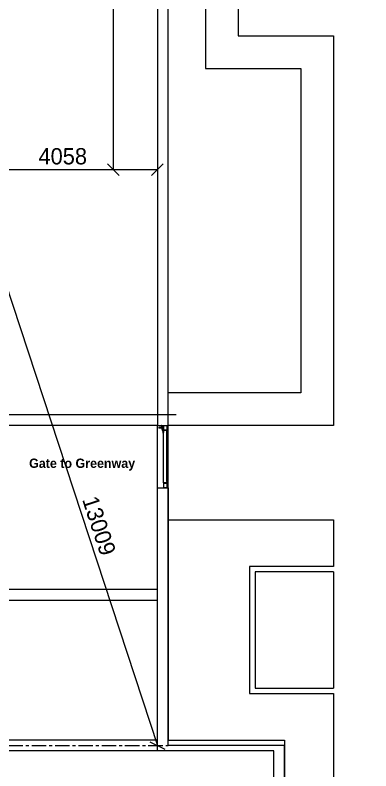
# Model space of a CAD drawing. Header units: metres. Extents: x 5205117 to 5948571, y 646915 to 1143748.
# Drawn here: x 5378159 to 5385789, y 828081 to 844301 of the extents above; entities that cross this region are included whole.
import ezdxf

# ---------------------------------------------------------------- set-up
doc = ezdxf.new("R2010")
doc.units = ezdxf.units.M
doc.header["$MEASUREMENT"] = 0
doc.header["$PDMODE"] = 35
doc.header["$PDSIZE"] = 10
for name, pattern in [('CENTER', [2, 1.25, -0.25, 0.25, -0.25]), ('DASHED', [0.75, 0.5, -0.25]), ('DOT2', [0.125, 0, -0.125])]:
    doc.linetypes.add(name, pattern=pattern)
doc.layers.get('0').update_dxf_attribs({"color": 1, "linetype": 'DASHED', "lineweight": 30})
for name, color, linetype, lineweight in [('A-Center line', 1, 'CENTER', 9), ('A-Door', 3, 'Continuous', 15), ('A-Elevation 1', 4, 'Continuous', 13), ('A-Elevation 2', 163, 'Continuous', 9), ('A-Elevation 3', 251, 'Continuous', 5), ('CAR', 251, 'Continuous', 0), ('PLOT', 7, 'Continuous', 5), ('road', 7, 'Continuous', 9), ('road ht', 8, 'Continuous', 5)]:
    doc.layers.add(name, color=color, linetype=linetype, lineweight=lineweight)
doc.styles.add('CENTURY GOTHIC', font='GOTHIC.TTF')
doc.styles.get("Standard").update_dxf_attribs({"font": 'GOTHIC.TTF'})
doc.dimstyles.get("Standard").update_dxf_attribs({"dimtxt": 2, "dimasz": 1, "dimexe": 0, "dimexo": 0, "dimgap": 0.1, "dimtad": 1, "dimdsep": 46, "dimtxsty": 'Standard', "dimblk": 'OBLIQUE', "dimcen": 0.1, "dimclrd": 256, "dimclre": 256, "dimclrt": 256, "dimadec": 0, "dimazin": 0, "dimtfac": 1, "dimtofl": 0, "dimtmove": 1, "dimatfit": 2, "dimldrblk": 'OPEN90', "dimfxl": 1, "dimtolj": 1, "dimtzin": 0, "dimlwd": -1, "dimlwe": -1, "dimarcsym": 0})

# ---------------------------------------------------------------- blocks, each defined once
blk = doc.blocks.new('door')
at = {"layer": 'A-Door'}
for p, q in [((-1989411, -986813), (-1989411, -986820)), ((-1989411, -986813), (-1989401, -986813)), ((-1989401, -986813), (-1989401, -986820)), ((-1989401, -986813), (-1989369, -986813)), ((-1989364, -986803), (-1989371, -986808)), ((-1989371, -986808), (-1989369, -986813)), ((-1989369, -986813), (-1989364, -986813)), ((-1989356, -986799), (-1989364, -986803)), ((-1989359, -986812), (-1989364, -986815)), ((-1989364, -986813), (-1989364, -986819)), ((-1989358, -986813), (-1989364, -986813)), ((-1989352, -986808), (-1989359, -986812)), ((-1989358, -986813), (-1989358, -986820)), ((-1989348, -986796), (-1989356, -986799)), ((-1989348, -986816), (-1989354, -986820)), ((-1989344, -986804), (-1989352, -986808)), ((-1989340, -986793), (-1989348, -986796)), ((-1989341, -986813), (-1989348, -986816)), ((-1989337, -986801), (-1989344, -986804)), ((-1989334, -986810), (-1989341, -986813)), ((-1989332, -986790), (-1989340, -986793)), ((-1989329, -986799), (-1989337, -986801)), ((-1989326, -986807), (-1989334, -986810)), ((-1989324, -986787), (-1989332, -986790)), ((-1989321, -986796), (-1989329, -986799)), ((-1989319, -986805), (-1989326, -986807)), ((-1989315, -986785), (-1989324, -986787)), ((-1989313, -986795), (-1989321, -986796)), ((-1989311, -986803), (-1989319, -986805)), ((-1989307, -986784), (-1989315, -986785)), ((-1989306, -986793), (-1989313, -986795)), ((-1989312, -986820), (-1989312, -986815)), ((-1989312, -986815), (-1989306, -986815)), ((-1989306, -986802), (-1989311, -986803)), ((-1989306, -986784), (-1989307, -986784)), ((-1989306, -986731), (-1989305, -986730)), ((-1989306, -986731), (-1989306, -986731)), ((-1989306, -986784), (-1989306, -986731)), ((-1989306, -986802), (-1989306, -986784)), ((-1989306, -986815), (-1989306, -986802)), ((-1989305, -986729), (-1989305, -986729)), ((-1989305, -986730), (-1989305, -986729)), ((-1989305, -986729), (-1989304, -986729)), ((-1989305, -986730), (-1989305, -986730)), ((-1989305, -986730), (-1989305, -986730)), ((-1989304, -986729), (-1989303, -986728)), ((-1989304, -986729), (-1989304, -986729)), ((-1989304, -986729), (-1989304, -986729)), ((-1989303, -986728), (-1989303, -986728)), ((-1989303, -986728), (-1989303, -986728)), ((-1989303, -986728), (-1989301, -986728)), ((-1989302, -986731), (-1989301, -986731)), ((-1989302, -986783), (-1989302, -986731)), ((-1989301, -986783), (-1989302, -986783)), ((-1989302, -986791), (-1989302, -986783)), ((-1989302, -986792), (-1989302, -986791)), ((-1989302, -986792), (-1989302, -986795)), ((-1989297, -986792), (-1989302, -986793)), ((-1989302, -986795), (-1989302, -986795)), ((-1989302, -986797), (-1989302, -986795)), ((-1989302, -986797), (-1989302, -986798)), ((-1989302, -986799), (-1989302, -986798)), ((-1989302, -986798), (-1989302, -986798)), ((-1989302, -986798), (-1989302, -986798)), ((-1989302, -986798), (-1989302, -986798)), ((-1989302, -986801), (-1989302, -986799)), ((-1989302, -986799), (-1989302, -986799)), ((-1989302, -986802), (-1989302, -986801)), ((-1989301, -986802), (-1989302, -986802)), ((-1989302, -986802), (-1989302, -986815)), ((-1989294, -986815), (-1989302, -986815)), ((-1989301, -986713), (-1989301, -986713)), ((-1989296, -986713), (-1989301, -986713)), ((-1989301, -986714), (-1989301, -986713)), ((-1989301, -986713), (-1989301, -986713)), ((-1989301, -986715), (-1989301, -986714)), ((-1989301, -986714), (-1989301, -986714)), ((-1989301, -986715), (-1989301, -986715)), ((-1989301, -986715), (-1989301, -986717)), ((-1989301, -986717), (-1989296, -986717)), ((-1989301, -986718), (-1989301, -986717)), ((-1989301, -986718), (-1989301, -986718)), ((-1989301, -986719), (-1989301, -986718)), ((-1989301, -986719), (-1989301, -986720)), ((-1989301, -986721), (-1989301, -986720)), ((-1989301, -986722), (-1989301, -986721)), ((-1989301, -986722), (-1989301, -986723)), ((-1989301, -986723), (-1989301, -986726)), ((-1989301, -986727), (-1989301, -986726)), ((-1989301, -986727), (-1989301, -986727)), ((-1989301, -986727), (-1989296, -986727)), ((-1989301, -986727), (-1989301, -986727)), ((-1989301, -986728), (-1989301, -986727)), ((-1989301, -986728), (-1989296, -986728)), ((-1989301, -986731), (-1989301, -986728)), ((-1989301, -986731), (-1989296, -986731)), ((-1989301, -986737), (-1989301, -986731)), ((-1989296, -986737), (-1989301, -986737)), ((-1989301, -986737), (-1989301, -986741)), ((-1989301, -986741), (-1989301, -986741)), ((-1989301, -986741), (-1989301, -986745)), ((-1989301, -986745), (-1989296, -986745)), ((-1989301, -986745), (-1989301, -986753)), ((-1989301, -986753), (-1989301, -986753)), ((-1989301, -986753), (-1989301, -986777)), ((-1989301, -986777), (-1989301, -986778)), ((-1989301, -986777), (-1989296, -986777)), ((-1989301, -986777), (-1989301, -986777)), ((-1989301, -986778), (-1989301, -986779)), ((-1989301, -986778), (-1989301, -986778)), ((-1989301, -986778), (-1989301, -986778)), ((-1989301, -986778), (-1989301, -986778)), ((-1989301, -986779), (-1989301, -986779)), ((-1989301, -986779), (-1989296, -986779)), ((-1989301, -986779), (-1989301, -986779)), ((-1989301, -986779), (-1989301, -986779)), ((-1989301, -986779), (-1989301, -986780)), ((-1989301, -986780), (-1989301, -986783)), ((-1989301, -986783), (-1989301, -986783)), ((-1989298, -986783), (-1989301, -986783)), ((-1989301, -986793), (-1989301, -986783)), ((-1989301, -986793), (-1989301, -986794)), ((-1989301, -986794), (-1989296, -986794)), ((-1989301, -986794), (-1989301, -986794)), ((-1989301, -986794), (-1989301, -986795)), ((-1989301, -986794), (-1989301, -986794)), ((-1989301, -986794), (-1989301, -986794)), ((-1989301, -986795), (-1989301, -986796)), ((-1989301, -986795), (-1989301, -986795)), ((-1989301, -986796), (-1989301, -986797)), ((-1989301, -986797), (-1989301, -986797)), ((-1989301, -986797), (-1989301, -986798)), ((-1989301, -986797), (-1989301, -986797)), ((-1989301, -986798), (-1989301, -986799)), ((-1989301, -986799), (-1989301, -986800)), ((-1989296, -986800), (-1989301, -986800)), ((-1989301, -986800), (-1989301, -986802)), ((-1989301, -986800), (-1989301, -986800)), ((-1989301, -986800), (-1989301, -986800)), ((-1989296, -986801), (-1989301, -986802)), ((-1989301, -986802), (-1989301, -986802)), ((-1989301, -986802), (-1989301, -986803)), ((-1989301, -986802), (-1989301, -986802)), ((-1989301, -986803), (-1989301, -986803)), ((-1989301, -986804), (-1989301, -986803)), ((-1989301, -986804), (-1989301, -986804)), ((-1989301, -986804), (-1989301, -986804)), ((-1989301, -986805), (-1989301, -986804)), ((-1989301, -986805), (-1989296, -986805)), ((-1989301, -986806), (-1989301, -986805)), ((-1989301, -986807), (-1989301, -986806)), ((-1989301, -986806), (-1989301, -986806)), ((-1989301, -986808), (-1989301, -986807)), ((-1989301, -986810), (-1989301, -986808)), ((-1989301, -986808), (-1989301, -986808)), ((-1989301, -986810), (-1989301, -986810)), ((-1989301, -986811), (-1989301, -986810)), ((-1989301, -986812), (-1989301, -986811)), ((-1989301, -986812), (-1989301, -986812)), ((-1989301, -986813), (-1989301, -986812)), ((-1989301, -986812), (-1989301, -986812)), ((-1989301, -986813), (-1989301, -986815)), ((-1989301, -986815), (-1989301, -986815)), ((-1989301, -986815), (-1989301, -986815)), ((-1989296, -986815), (-1989301, -986815)), ((-1989296, -986815), (-1989301, -986815)), ((-1989301, -986815), (-1989301, -986815)), ((-1989296, -986783), (-1989298, -986783)), ((-1989294, -986792), (-1989297, -986792)), ((-1989296, -986713), (-1989296, -986713)), ((-1989296, -986714), (-1989296, -986713)), ((-1989296, -986713), (-1989296, -986713)), ((-1989296, -986714), (-1989296, -986714)), ((-1989296, -986714), (-1989296, -986715)), ((-1989296, -986715), (-1989296, -986715)), ((-1989296, -986715), (-1989296, -986717)), ((-1989296, -986726), (-1989296, -986717)), ((-1989296, -986727), (-1989296, -986726)), ((-1989296, -986727), (-1989296, -986727)), ((-1989296, -986727), (-1989296, -986727)), ((-1989296, -986728), (-1989296, -986727)), ((-1989296, -986728), (-1989293, -986728)), ((-1989296, -986731), (-1989296, -986728)), ((-1989296, -986731), (-1989294, -986731)), ((-1989296, -986737), (-1989296, -986731)), ((-1989296, -986737), (-1989296, -986745)), ((-1989296, -986777), (-1989296, -986745)), ((-1989296, -986777), (-1989296, -986778)), ((-1989296, -986777), (-1989296, -986777)), ((-1989296, -986778), (-1989296, -986778)), ((-1989296, -986778), (-1989296, -986778)), ((-1989296, -986778), (-1989296, -986778)), ((-1989296, -986778), (-1989296, -986779)), ((-1989296, -986779), (-1989296, -986779)), ((-1989296, -986779), (-1989296, -986779)), ((-1989296, -986779), (-1989296, -986779)), ((-1989296, -986779), (-1989296, -986780)), ((-1989296, -986780), (-1989296, -986783)), ((-1989294, -986782), (-1989296, -986783)), ((-1989296, -986783), (-1989296, -986783)), ((-1989296, -986783), (-1989296, -986793)), ((-1989296, -986793), (-1989296, -986794)), ((-1989296, -986794), (-1989296, -986794)), ((-1989296, -986794), (-1989296, -986794)), ((-1989296, -986795), (-1989296, -986794)), ((-1989296, -986794), (-1989296, -986794)), ((-1989296, -986795), (-1989296, -986796)), ((-1989296, -986795), (-1989296, -986795)), ((-1989296, -986796), (-1989296, -986797)), ((-1989296, -986797), (-1989296, -986797)), ((-1989296, -986797), (-1989296, -986798)), ((-1989296, -986797), (-1989296, -986797)), ((-1989296, -986798), (-1989296, -986799)), ((-1989296, -986799), (-1989296, -986800)), ((-1989296, -986800), (-1989296, -986800)), ((-1989296, -986800), (-1989296, -986801)), ((-1989296, -986800), (-1989296, -986800)), ((-1989294, -986801), (-1989296, -986801)), ((-1989296, -986801), (-1989296, -986801)), ((-1989296, -986801), (-1989296, -986802)), ((-1989296, -986802), (-1989296, -986802)), ((-1989296, -986802), (-1989296, -986803)), ((-1989296, -986803), (-1989296, -986803)), ((-1989296, -986803), (-1989296, -986804)), ((-1989296, -986804), (-1989296, -986804)), ((-1989296, -986804), (-1989296, -986804)), ((-1989296, -986805), (-1989296, -986804)), ((-1989296, -986806), (-1989296, -986805)), ((-1989296, -986807), (-1989296, -986806)), ((-1989296, -986806), (-1989296, -986806)), ((-1989296, -986808), (-1989296, -986807)), ((-1989296, -986810), (-1989296, -986808)), ((-1989296, -986808), (-1989296, -986808)), ((-1989296, -986811), (-1989296, -986810)), ((-1989296, -986810), (-1989296, -986810)), ((-1989296, -986812), (-1989296, -986811)), ((-1989296, -986812), (-1989296, -986812)), ((-1989296, -986813), (-1989296, -986812)), ((-1989296, -986812), (-1989296, -986812)), ((-1989296, -986814), (-1989296, -986813)), ((-1989296, -986813), (-1989296, -986813)), ((-1989296, -986814), (-1989296, -986814)), ((-1989296, -986814), (-1989296, -986814)), ((-1989296, -986815), (-1989296, -986814)), ((-1989296, -986815), (-1989296, -986815)), ((-1989296, -986815), (-1989296, -986815)), ((-1989296, -986815), (-1989296, -986815)), ((-1989294, -986782), (-1989294, -986731)), ((-1989294, -986801), (-1989294, -986782)), ((-1989294, -986801), (-1989294, -986815)), ((-1989293, -986728), (-1989293, -986728)), ((-1989293, -986728), (-1989293, -986728)), ((-1989292, -986729), (-1989293, -986728)), ((-1989291, -986729), (-1989292, -986729)), ((-1989292, -986729), (-1989292, -986729)), ((-1989292, -986729), (-1989292, -986729)), ((-1989291, -986730), (-1989291, -986729)), ((-1989291, -986729), (-1989291, -986729)), ((-1989290, -986731), (-1989291, -986730)), ((-1989291, -986730), (-1989291, -986730)), ((-1989291, -986730), (-1989291, -986730)), ((-1989290, -986731), (-1989290, -986731)), ((-1989290, -986782), (-1989290, -986731)), ((-1989289, -986782), (-1989290, -986782)), ((-1989290, -986801), (-1989290, -986782)), ((-1989289, -986791), (-1989290, -986792)), ((-1989289, -986801), (-1989290, -986801)), ((-1989290, -986815), (-1989290, -986801)), ((-1989285, -986815), (-1989290, -986815)), ((-1989281, -986782), (-1989289, -986782)), ((-1989281, -986791), (-1989289, -986791)), ((-1989281, -986800), (-1989289, -986801)), ((-1989285, -986820), (-1989285, -986815)), ((-1989268, -986782), (-1989281, -986782)), ((-1989281, -986791), (-1989263, -986791)), ((-1989268, -986800), (-1989281, -986800)), ((-1989271, -986787), (-1989272, -986791)), ((-1989272, -986791), (-1989271, -986795)), ((-1989269, -986783), (-1989271, -986787)), ((-1989269, -986799), (-1989271, -986795)), ((-1989268, -986782), (-1989269, -986783)), ((-1989268, -986800), (-1989269, -986799)), ((-1989266, -986780), (-1989268, -986782)), ((-1989267, -986782), (-1989268, -986782)), ((-1989266, -986802), (-1989268, -986800)), ((-1989263, -986800), (-1989268, -986800)), ((-1989262, -986778), (-1989266, -986780)), ((-1989262, -986804), (-1989266, -986802)), ((-1989263, -986782), (-1989265, -986782)), ((-1989263, -986782), (-1989263, -986800)), ((-1989262, -986778), (-1989258, -986778)), ((-1989258, -986805), (-1989262, -986804)), ((-1989254, -986778), (-1989258, -986778)), ((-1989258, -986805), (-1989254, -986804)), ((-1989250, -986780), (-1989254, -986778)), ((-1989250, -986802), (-1989254, -986804)), ((-1989247, -986783), (-1989250, -986780)), ((-1989247, -986799), (-1989250, -986802)), ((-1989245, -986787), (-1989247, -986783)), ((-1989245, -986795), (-1989247, -986799)), ((-1989245, -986787), (-1989245, -986791)), ((-1989245, -986795), (-1989245, -986791)), ((-1990586, -986894), (-1990586, -986820)), ((-1990486, -986820), (-1990586, -986820)), ((-1990523, -986894), (-1990586, -986894)), ((-1990523, -986899), (-1990523, -986894)), ((-1990523, -986894), (-1990518, -986894)), ((-1990523, -986899), (-1990518, -986899)), ((-1990518, -986899), (-1990518, -986894)), ((-1990509, -986894), (-1990518, -986894)), ((-1990518, -986899), (-1990509, -986899)), ((-1990509, -986899), (-1990509, -986894)), ((-1990504, -986894), (-1990509, -986894)), ((-1990509, -986899), (-1990504, -986899)), ((-1990504, -986899), (-1990504, -986894)), ((-1990494, -986894), (-1990504, -986894)), ((-1990494, -986899), (-1990504, -986899)), ((-1990494, -986899), (-1990494, -986894)), ((-1990486, -986894), (-1990494, -986894)), ((-1990494, -986899), (-1990486, -986899)), ((-1990486, -986820), (-1990486, -986894)), ((-1990482, -986894), (-1990486, -986894)), ((-1990486, -986899), (-1990486, -986894)), ((-1990485, -986895), (-1990486, -986896)), ((-1990486, -986896), (-1990486, -986897)), ((-1990486, -986897), (-1990486, -986899)), ((-1990486, -986899), (-1990486, -986900)), ((-1990486, -986900), (-1990486, -986901)), ((-1990486, -986901), (-1990485, -986902)), ((-1990484, -986894), (-1990485, -986895)), ((-1990485, -986897), (-1990485, -986897)), ((-1990485, -986897), (-1990485, -986897)), ((-1990485, -986897), (-1990485, -986897)), ((-1990485, -986897), (-1990485, -986898)), ((-1990484, -986897), (-1990485, -986897)), ((-1990485, -986898), (-1990485, -986898)), ((-1990485, -986898), (-1990485, -986898)), ((-1990485, -986898), (-1990485, -986898)), ((-1990485, -986898), (-1990485, -986899)), ((-1990485, -986899), (-1990485, -986899)), ((-1990485, -986899), (-1990485, -986899)), ((-1990485, -986899), (-1990485, -986899)), ((-1990485, -986899), (-1990485, -986899)), ((-1990485, -986899), (-1990485, -986900)), ((-1990485, -986900), (-1990485, -986900)), ((-1990485, -986900), (-1990485, -986900)), ((-1990485, -986900), (-1990485, -986900)), ((-1990485, -986900), (-1990484, -986900)), ((-1990485, -986902), (-1990484, -986903)), ((-1990483, -986894), (-1990484, -986894)), ((-1990483, -986895), (-1990484, -986896)), ((-1990484, -986896), (-1990484, -986896)), ((-1990484, -986896), (-1990484, -986896)), ((-1990484, -986896), (-1990484, -986896)), ((-1990484, -986896), (-1990484, -986896)), ((-1990484, -986896), (-1990484, -986896)), ((-1990484, -986896), (-1990484, -986897)), ((-1990484, -986900), (-1990484, -986901)), ((-1990484, -986901), (-1990484, -986901)), ((-1990484, -986901), (-1990484, -986901)), ((-1990484, -986901), (-1990483, -986901)), ((-1990484, -986901), (-1990484, -986901)), ((-1990484, -986901), (-1990484, -986901)), ((-1990484, -986903), (-1990483, -986903)), ((-1990482, -986894), (-1990483, -986894)), ((-1990482, -986895), (-1990483, -986895)), ((-1990483, -986895), (-1990483, -986895)), ((-1990483, -986895), (-1990483, -986895)), ((-1990483, -986895), (-1990483, -986895)), ((-1990483, -986901), (-1990483, -986902)), ((-1990483, -986902), (-1990483, -986902)), ((-1990483, -986902), (-1990483, -986902)), ((-1990483, -986902), (-1990483, -986902)), ((-1990483, -986902), (-1990482, -986902)), ((-1990483, -986903), (-1990482, -986903)), ((-1990480, -986894), (-1990482, -986894)), ((-1990479, -986894), (-1990482, -986894)), ((-1990482, -986895), (-1990482, -986895)), ((-1990482, -986895), (-1990482, -986895)), ((-1990482, -986895), (-1990482, -986895)), ((-1990482, -986895), (-1990482, -986895)), ((-1990481, -986895), (-1990482, -986895)), ((-1990482, -986902), (-1990481, -986902)), ((-1990482, -986902), (-1990482, -986902)), ((-1990482, -986902), (-1990482, -986902)), ((-1990482, -986902), (-1990482, -986902)), ((-1990482, -986902), (-1990482, -986902)), ((-1990482, -986903), (-1990480, -986903)), ((-1990480, -986895), (-1990481, -986895)), ((-1990481, -986895), (-1990481, -986895)), ((-1990481, -986895), (-1990481, -986895)), ((-1990481, -986895), (-1990481, -986895)), ((-1990481, -986902), (-1990481, -986902)), ((-1990481, -986902), (-1990481, -986902)), ((-1990481, -986902), (-1990481, -986902)), ((-1990481, -986902), (-1990480, -986902)), ((-1990479, -986894), (-1990480, -986894)), ((-1990480, -986896), (-1990480, -986895)), ((-1990480, -986895), (-1990480, -986895)), ((-1990480, -986895), (-1990480, -986895)), ((-1990480, -986895), (-1990480, -986895)), ((-1990479, -986896), (-1990480, -986896)), ((-1990480, -986896), (-1990480, -986896)), ((-1990479, -986901), (-1990480, -986901)), ((-1990480, -986901), (-1990480, -986902)), ((-1990480, -986902), (-1990480, -986902)), ((-1990480, -986902), (-1990480, -986902)), ((-1990480, -986902), (-1990480, -986902)), ((-1990480, -986903), (-1990479, -986903)), ((-1990478, -986895), (-1990479, -986894)), ((-1990477, -986894), (-1990479, -986894)), ((-1990479, -986897), (-1990479, -986896)), ((-1990479, -986896), (-1990479, -986896)), ((-1990479, -986896), (-1990479, -986896)), ((-1990479, -986896), (-1990479, -986896)), ((-1990478, -986897), (-1990479, -986897)), ((-1990479, -986897), (-1990479, -986897)), ((-1990479, -986901), (-1990479, -986900)), ((-1990479, -986900), (-1990479, -986900)), ((-1990478, -986900), (-1990479, -986900)), ((-1990479, -986901), (-1990479, -986901)), ((-1990479, -986901), (-1990479, -986901)), ((-1990479, -986901), (-1990479, -986901)), ((-1990479, -986901), (-1990479, -986901)), ((-1990479, -986903), (-1990478, -986902)), ((-1990478, -986896), (-1990478, -986895)), ((-1990477, -986897), (-1990478, -986896)), ((-1990478, -986898), (-1990478, -986897)), ((-1990478, -986897), (-1990478, -986897)), ((-1990478, -986897), (-1990478, -986897)), ((-1990478, -986899), (-1990478, -986898)), ((-1990478, -986898), (-1990478, -986898)), ((-1990478, -986898), (-1990478, -986898)), ((-1990478, -986898), (-1990478, -986898)), ((-1990478, -986900), (-1990478, -986899)), ((-1990478, -986899), (-1990478, -986899)), ((-1990478, -986899), (-1990478, -986899)), ((-1990478, -986899), (-1990478, -986899)), ((-1990478, -986899), (-1990478, -986899)), ((-1990478, -986901), (-1990477, -986900)), ((-1990478, -986900), (-1990478, -986900)), ((-1990478, -986900), (-1990478, -986900)), ((-1990478, -986902), (-1990478, -986901)), ((-1990477, -986894), (-1990477, -986820)), ((-1990477, -986820), (-1989411, -986820)), ((-1990469, -986894), (-1990477, -986894)), ((-1990477, -986894), (-1990477, -986899)), ((-1990477, -986899), (-1990477, -986897)), ((-1990477, -986900), (-1990477, -986899)), ((-1990477, -986899), (-1990469, -986899)), ((-1990469, -986894), (-1990469, -986899)), ((-1990469, -986894), (-1990459, -986894)), ((-1990469, -986899), (-1990459, -986899)), ((-1990459, -986894), (-1990459, -986899)), ((-1990454, -986894), (-1990459, -986894)), ((-1990459, -986899), (-1990454, -986899)), ((-1990454, -986894), (-1990454, -986899)), ((-1990445, -986894), (-1990454, -986894)), ((-1990454, -986899), (-1990445, -986899)), ((-1990445, -986894), (-1990445, -986899)), ((-1990440, -986894), (-1990445, -986894)), ((-1990445, -986899), (-1990440, -986899)), ((-1990440, -986894), (-1990440, -986899)), ((-1990440, -986894), (-1989355, -986894)), ((-1989411, -986820), (-1989401, -986820)), ((-1989364, -986820), (-1989401, -986820)), ((-1989364, -986820), (-1989364, -986819)), ((-1989364, -986819), (-1989364, -986820)), ((-1989364, -986820), (-1989364, -986820)), ((-1989364, -986820), (-1989364, -986820)), ((-1989364, -986820), (-1989364, -986820)), ((-1989364, -986820), (-1989364, -986820)), ((-1989364, -986820), (-1989364, -986820)), ((-1989364, -986820), (-1989358, -986820)), ((-1989355, -986820), (-1989358, -986820)), ((-1989354, -986820), (-1989355, -986820)), ((-1989355, -986894), (-1989355, -986820)), ((-1989355, -986820), (-1989355, -986820)), ((-1989345, -986894), (-1989345, -986820)), ((-1989312, -986820), (-1989345, -986820)), ((-1989246, -986894), (-1989345, -986894)), ((-1989285, -986820), (-1989312, -986820)), ((-1989246, -986820), (-1989285, -986820)), ((-1989246, -986820), (-1989246, -986894))]:
    blk.add_line(p, q, dxfattribs=at)
blk = doc.blocks.new('sg2')
at = {"layer": 'A-Elevation 1', "ltscale": 5}
blk.add_lwpolyline([(-1990586, -986919), (-1996001, -986919), (-1996001, -989419), (-2025826, -989419), (-2025826, -989189), (-1996231, -989189), (-1996231, -986689), (-1990586, -986689)], close=True, dxfattribs=at)
blk.add_lwpolyline([(-1956846, -986689), (-1989246, -986689), (-1989246, -986919), (-1971386, -986919), (-1971386, -996569), (-1970176, -996569), (-1970176, -990469), (-1962426, -990469), (-1962426, -995359), (-1968376, -995359), (-1968376, -996569), (-1961216, -996569), (-1961216, -986919), (-1956616, -986919)], dxfattribs=at)
at = {"layer": 'A-Elevation 2', "ltscale": 5, "flags": 128}
for points in [[(-1971386, -990469), (-1974986, -990469), (-1974986, -988419), (-1980886, -988419), (-1980886, -990469), (-1989246, -990469), (-1989246, -986919)], [(-1971386, -989769), (-1974286, -989769), (-1974286, -987719), (-1981586, -987719), (-1981586, -989769), (-1988546, -989769), (-1988546, -986919)]]:
    blk.add_lwpolyline(points, dxfattribs=at)
at = {"layer": 'A-Elevation 3', "ltscale": 5}
for p, q in [((-1990586, -986689), (-1989246, -986689)), ((-1990586, -986919), (-1989246, -986919))]:
    blk.add_line(p, q, dxfattribs=at)
at = {"layer": 'A-Elevation 3', "ltscale": 5, "flags": 128}
for points in [[(-1991276, -986919), (-1991276, -990469), (-1992276, -990469)], [(-1995001, -990469), (-2000231, -990469), (-2000231, -989789), (-2002231, -989789), (-2002231, -990469), (-2025596, -990469), (-2025596, -989419)], [(-1992391, -990469), (-1994886, -990469)]]:
    blk.add_lwpolyline(points, dxfattribs=at)
at = {"layer": 'A-Elevation 3', "ltscale": 5}
for points in [[(-1992276, -990469), (-1992276, -988669), (-1995001, -988669), (-1995001, -990469)], [(-1992391, -990469), (-1992391, -988784), (-1994886, -988784), (-1994886, -990469)]]:
    blk.add_lwpolyline(points, dxfattribs=at)
at = {"layer": 'A-Elevation 1'}
blk.add_blockref('door', (0, 0), dxfattribs=at)
blk = doc.blocks.new('_Oblique')
at = {"color": 0, "linetype": 'ByBlock', "lineweight": -2}
blk.add_line((-0.5, -0.5), (0.5, 0.5), dxfattribs=at)
blk = doc.blocks.new('*D188')
at = {"layer": 'Defpoints', "color": 0, "ltscale": 5, "transparency": 16777216}
for p in [(5377151, 840986), (5381209, 840986), (5381209, 840986)]:
    blk.add_point(p, dxfattribs=at)
at = {"layer": 'road ht', "linetype": 'DOT2', "ltscale": 5, "transparency": 16777216}
blk.add_line((5377151, 840986), (5377151, 840986), dxfattribs=at)
at = {"layer": 'road ht', "color": 1, "ltscale": 5, "transparency": 16777216}
blk.add_line((5377151, 840986), (5381209, 840986), dxfattribs=at)
at = {"layer": 'road ht', "color": 1, "ltscale": 5, "transparency": 16777216, "xscale": 250, "yscale": 250, "zscale": 250, "rotation": 180}
blk.add_blockref('_Oblique', (5377151, 840986), dxfattribs=at)
at = {"layer": 'road ht', "color": 1, "ltscale": 5, "transparency": 16777216, "xscale": 250, "yscale": 250, "zscale": 250}
blk.add_blockref('_Oblique', (5381209, 840986), dxfattribs=at)
at = {"layer": 'road ht', "color": 1, "ltscale": 5, "transparency": 16777216, "insert": (5379180, 841269), "char_height": 350, "attachment_point": 5}
blk.add_mtext('\\A1;4058', dxfattribs=at)
blk = doc.blocks.new('_Open90')
at = {"color": 0, "linetype": 'ByBlock', "lineweight": -2}
for p, q in [((0, 0), (-1, 0)), ((-0.5, 0.5), (0, 0)), ((0, 0), (-0.5, -0.5))]:
    blk.add_line(p, q, dxfattribs=at)
blk = doc.blocks.new('*D189')
at = {"layer": 'Defpoints', "color": 0, "ltscale": 5, "transparency": 16777216}
for p in [(5377151, 840986), (5381209, 828625), (5381209, 828625)]:
    blk.add_point(p, dxfattribs=at)
at = {"layer": 'road ht', "linetype": 'DOT2', "ltscale": 5, "transparency": 16777216}
for p, q in [((5377151, 840986), (5377151, 840986)), ((5381209, 828625), (5381209, 828625))]:
    blk.add_line(p, q, dxfattribs=at)
at = {"layer": 'road ht', "color": 1, "ltscale": 5, "transparency": 16777216}
blk.add_line((5377151, 840986), (5381209, 828625), dxfattribs=at)
at = {"layer": 'road ht', "color": 1, "ltscale": 5, "transparency": 16777216, "xscale": 250, "yscale": 250, "zscale": 250}
for p, rotation in [((5377151, 840986), 108.1734872865663), ((5381209, 828625), 288.1734872865663)]:
    blk.add_blockref('_Oblique', p, dxfattribs=dict(at, rotation=rotation))
at = {"layer": 'road ht', "color": 1, "ltscale": 5, "transparency": 16777216, "insert": (5379959, 833342), "char_height": 350, "attachment_point": 5, "rotation": 288.1735}
blk.add_mtext('\\A1;13009', dxfattribs=at)
blk = doc.blocks.new('*D192')
at = {"layer": 'Defpoints', "color": 0, "ltscale": 5, "transparency": 16777216}
for p in [(5380267, 858711), (5380267, 858711), (5380267, 840986)]:
    blk.add_point(p, dxfattribs=at)
at = {"layer": 'road ht', "linetype": 'DOT2', "ltscale": 5, "transparency": 16777216}
for p, q in [((5380267, 858711), (5380267, 858711)), ((5380267, 840986), (5380267, 840986))]:
    blk.add_line(p, q, dxfattribs=at)
at = {"layer": 'road ht', "color": 1, "ltscale": 5, "transparency": 16777216}
blk.add_line((5380267, 840986), (5380267, 858711), dxfattribs=at)
at = {"layer": 'road ht', "color": 1, "ltscale": 5, "transparency": 16777216, "xscale": 250, "yscale": 250, "zscale": 250}
for p, rotation in [((5380267, 858711), 90), ((5380267, 840986), 270)]:
    blk.add_blockref('_Oblique', p, dxfattribs=dict(at, rotation=rotation))
at = {"layer": 'road ht', "color": 1, "ltscale": 5, "transparency": 16777216, "insert": (5379983, 849848), "char_height": 350, "attachment_point": 5, "rotation": 90}
blk.add_mtext('\\A1;17725', dxfattribs=at)
blk = doc.blocks.new('ghgd')
at = {"layer": 'CAR', "ltscale": 0.01, "transparency": 33554559}
for p, q in [((5381610, 835725), (5377151, 835725)), ((5381209, 835495), (5376921, 835495)), ((5381209, 831970), (5359854, 831970)), ((5381209, 831740), (5359624, 831740))]:
    blk.add_line(p, q, dxfattribs=at)
at = {"layer": 'CAR', "transparency": 33554559, "insert": (5380974, 834653), "char_height": 200, "width": 5030.2, "attachment_point": 5, "style": 'CENTURY GOTHIC'}
blk.add_mtext('\\pxql;{\\fCentury Gothic|b1|i0|c0|p34;Gate to Greenway}', dxfattribs=at)

msp = doc.modelspace()

# ---------------------------------------------------------------- linework, layer by layer
at = {"layer": 'A-Center line', "ltscale": 250}
msp.add_line((5356015.1, 828625.3), (5381439, 828625.3), dxfattribs=at)
at = {"layer": 'PLOT', "ltscale": 0.5}
for p, q in [((5381209, 828740.3), (5356623.7, 828740.3)), ((5381209, 828510.3), (5356393.7, 828510.3))]:
    msp.add_line(p, q, dxfattribs=at)
at = {"layer": 'road', "ltscale": 0.5}
for p, q in [((5381439, 828625.3), (5381439, 868125.3)), ((5383939, 792839.1), (5383939, 828625.3))]:
    msp.add_line(p, q, dxfattribs=at)
msp.add_lwpolyline([(5383939, 828625.3), (5381439, 828625.3)], dxfattribs=at)

# ---------------------------------------------------------------- block references
at = {"layer": 'A-Elevation 1', "rotation": 90}
msp.add_blockref('sg2', (4394520.1, 2824741), dxfattribs=at)
at = {"layer": 'road ht', "transparency": 33554559}
msp.add_blockref('ghgd', (0, 0), dxfattribs=at)

# ---------------------------------------------------------------- dimensions: what is measured, and where the dimension line sits
at = {"layer": 'road ht', "ltscale": 5}
dim = msp.add_linear_dim(base=(5380267.2, 858710.6), p1=(5380267.2, 840985.6), p2=(5380267.2, 858710.6), angle=90, dimstyle='Standard', override={"dimtxt": 350, "dimasz": 250, "dimgap": 100, "dimdec": 0, "dimclrd": 1, "dimclrt": 1, "dimtdec": 0, "dimfxl": 0.1}, dxfattribs=at)
dim.commit()
dim.dimension.update_dxf_attribs({"geometry": '*D192', "text_midpoint": (5379983.4, 849848.1)})
dim = msp.add_aligned_dim(p1=(5377151.4, 840985.6), p2=(5381209, 840985.6), distance=0, dimstyle='Standard', override={"dimtxt": 350, "dimasz": 250, "dimgap": 100, "dimdec": 0, "dimclrd": 1, "dimclrt": 1, "dimtdec": 0, "dimfxl": 0.1}, dxfattribs=at)
dim.commit()
dim.dimension.update_dxf_attribs({"geometry": '*D188', "text_midpoint": (5379180.2, 841269.4)})
dim = msp.add_linear_dim(base=(5381209, 828625.3), p1=(5377151.4, 840985.6), p2=(5381209, 828625.3), angle=288.17349, dimstyle='Standard', override={"dimtxt": 350, "dimasz": 250, "dimgap": 100, "dimdec": 0, "dimclrd": 1, "dimclrt": 1, "dimtdec": 0, "dimfxl": 0.1}, dxfattribs=at)
dim.commit()
dim.dimension.update_dxf_attribs({"geometry": '*D189', "text_midpoint": (5379689.8, 833253.1), "dimtype": 161})

doc.saveas('drawing.dxf')
